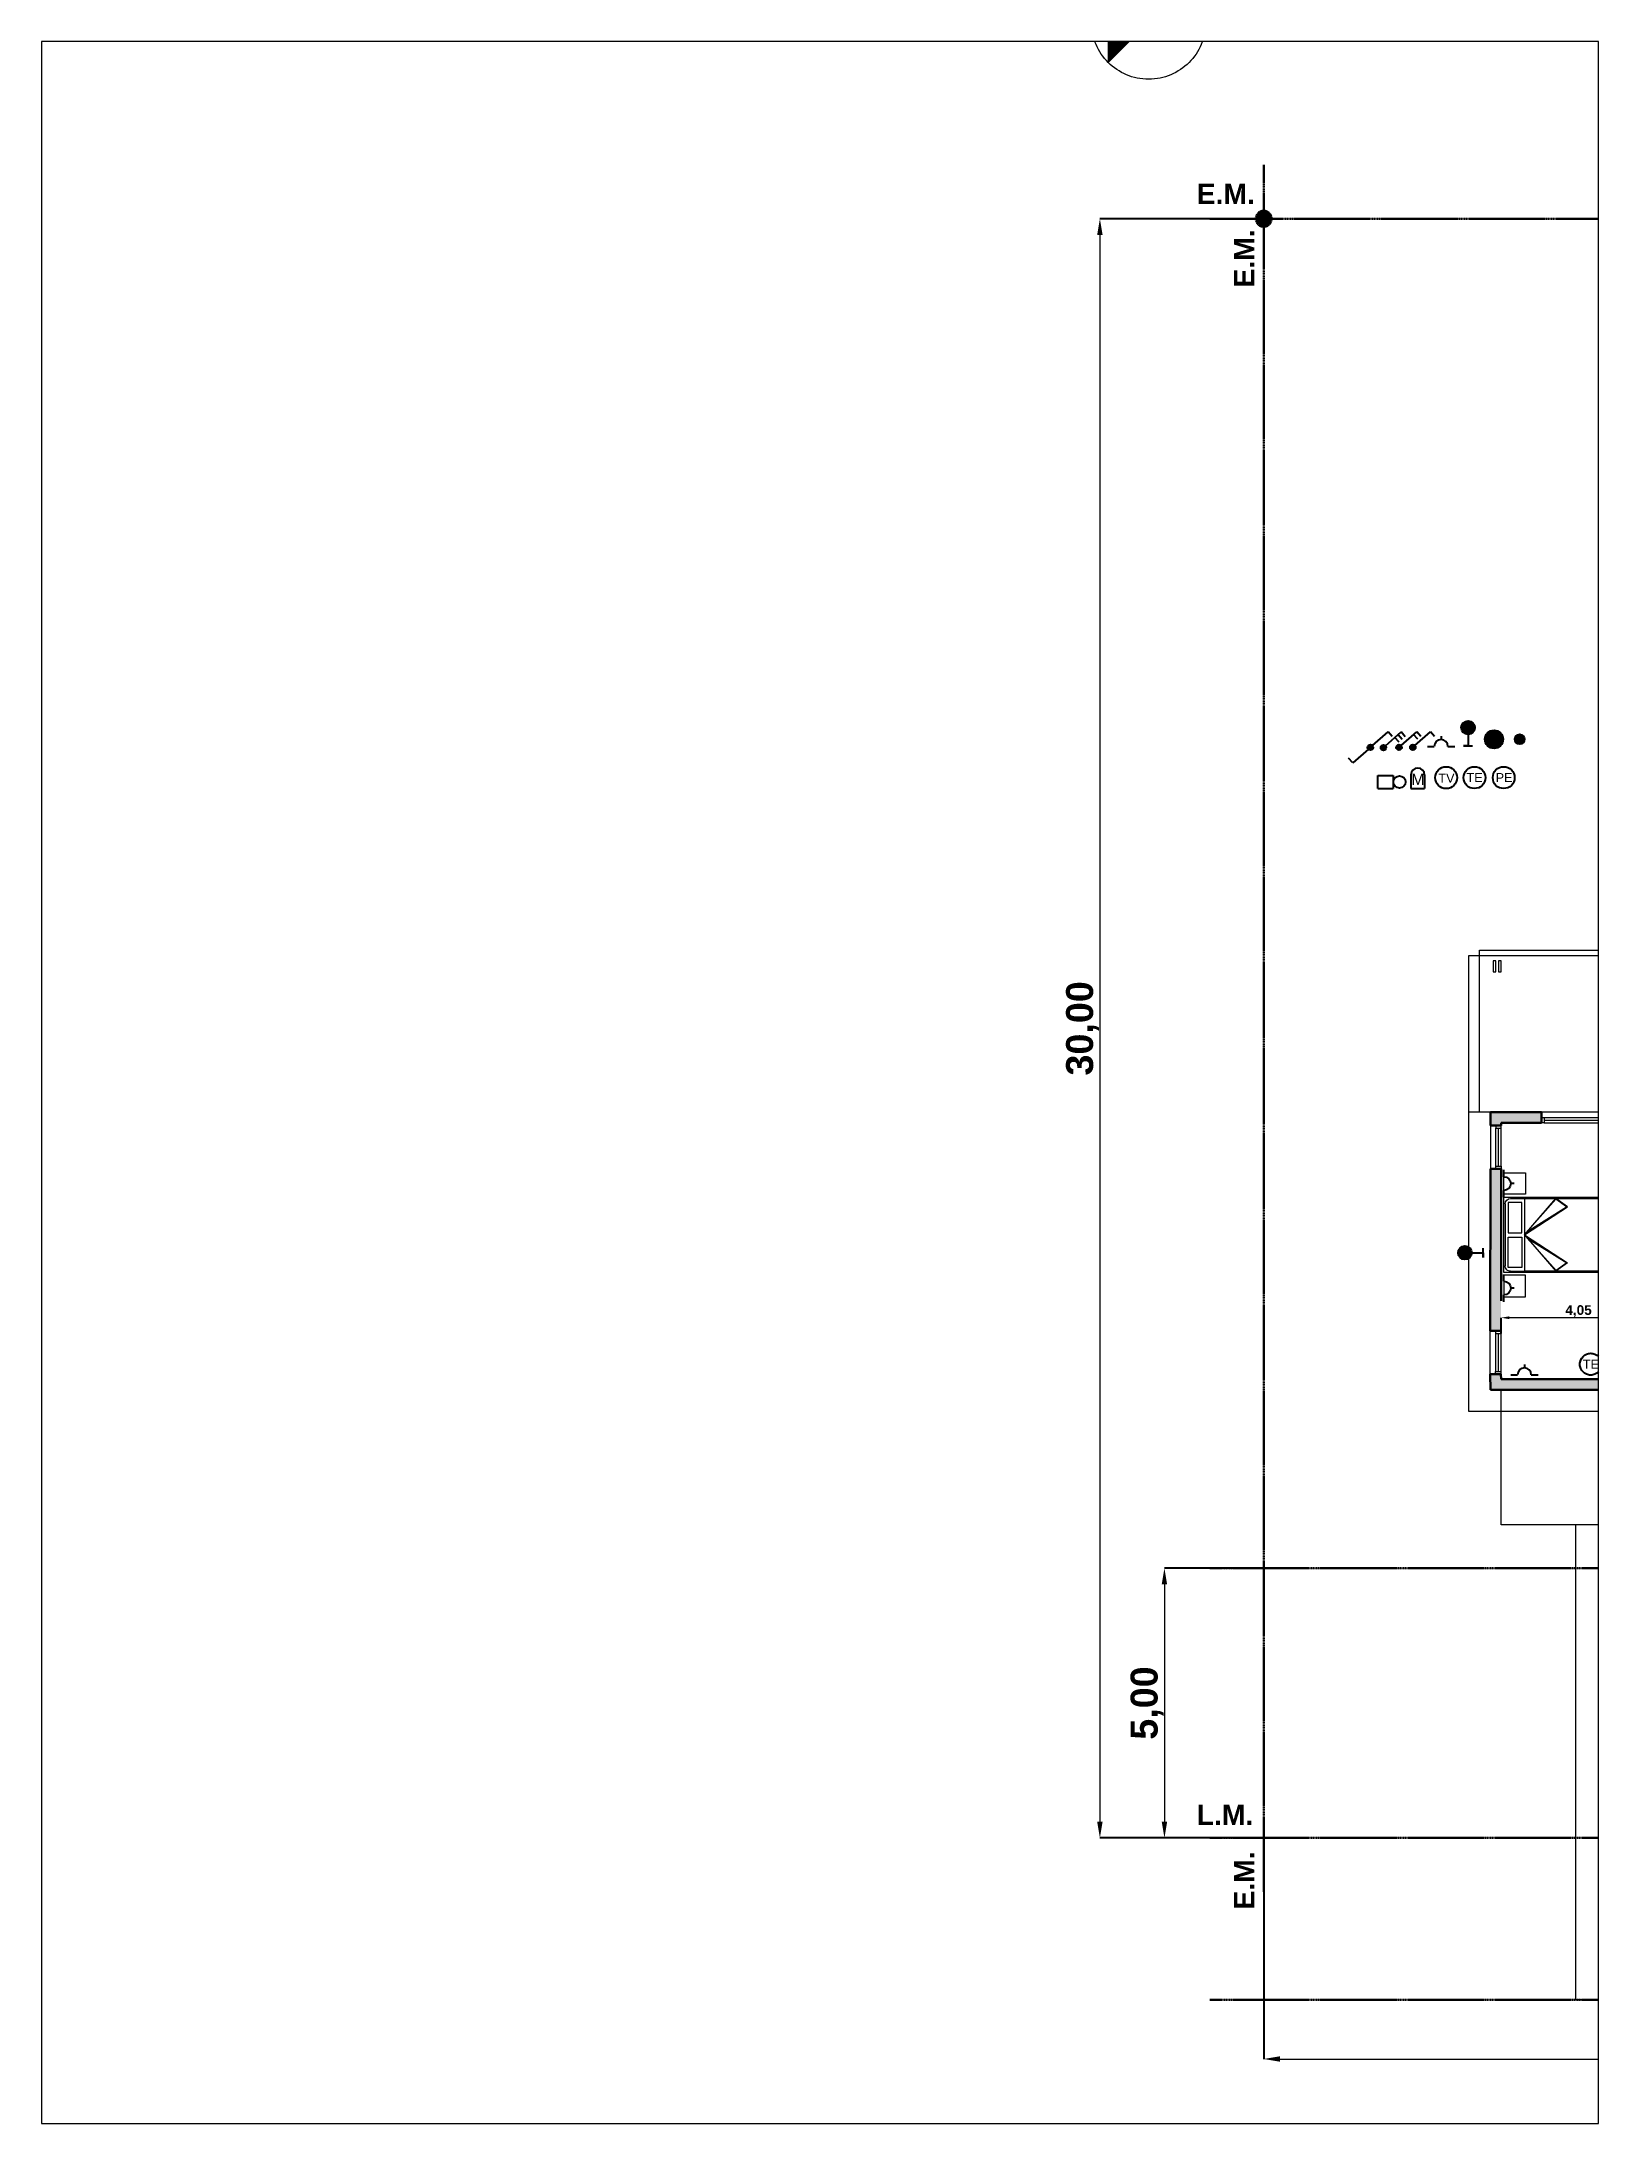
# Paper-space layout 'Layout1' of a CAD drawing. Header units: millimetres. Extents: x 1 to 289, y 26 to 412.
# The model-space entities are those that its viewports show. They can reach past a viewport. Long polylines and large blocks are cut down to what shows.
import ezdxf

# ---------------------------------------------------------------- set-up
doc = ezdxf.new("R2010")
doc.units = ezdxf.units.MM
doc.linetypes.add('ACAD_ISO04W100', pattern=[30, 24, -3, 0, -3])
doc.linetypes.add('HIDDEN', pattern=[0.375, 0.25, -0.125])
for name, color, linetype, lineweight in [('0.1', 50, 'Continuous', 0), ('0.2', 40, 'Continuous', 20), ('0.3', 30, 'Continuous', 30), ('0.4', 20, 'Continuous', 40), ('carpinterias', 140, 'Continuous', 9), ('cotas', 104, 'Continuous', 18), ('gris', 251, 'Continuous', 18), ('L.M.', 160, 'ACAD_ISO04W100', 30), ('madera', 35, 'Continuous', 18), ('nomenclatura', 41, 'Continuous', 18), ('rojo muros', 232, 'Continuous', 18)]:
    doc.layers.add(name, color=color, linetype=linetype, lineweight=lineweight)
doc.layers.add('10-INST-ELEC-SIMB', color=6, linetype='Continuous')
doc.styles.add('ARIAL', font='ARIAL.TTF')
doc.styles.add('SANSSERIFBOLD', font='sasb____.pfb')
doc.styles.get("Standard").update_dxf_attribs({"font": 'ARIAL.TTF'})
doc.dimstyles.new('ISO-25', dxfattribs={"dimtxt": 2.5, "dimasz": 2.5, "dimexe": 1.25, "dimexo": 0.625, "dimtad": 1, "dimtxsty": 'Standard', "dimcen": 2.5, "dimadec": 0, "dimazin": 0, "dimtfac": 1, "dimtmove": 0, "dimatfit": 3, "dimfxl": 0, "dimarcsym": 0})

# ---------------------------------------------------------------- blocks, each defined once
blk = doc.blocks.new('*D7')
at = {"layer": 'cotas', "color": 0, "linetype": 'Continuous', "lineweight": -2}
for p, q in [((1518.955, 1481.086), (1518.955, 1477.991)), ((1538.955, 1481.086), (1538.955, 1477.991))]:
    blk.add_line(p, q, dxfattribs=at)
at = {"layer": 'cotas', "color": 0, "linetype": 'Continuous', "lineweight": 9}
blk.add_line((1519.255, 1477.991), (1538.655, 1477.991), dxfattribs=at)
at = {"layer": 'cotas', "color": 0, "linetype": 'Continuous'}
for points in [[(1519.255, 1478.041), (1519.255, 1477.941), (1518.955, 1477.991)], [(1538.655, 1478.041), (1538.655, 1477.941), (1538.955, 1477.991)]]:
    blk.add_solid(points, dxfattribs=at)
at = {"layer": 'Defpoints', "color": 0, "linetype": 'Continuous'}
for p in [(1518.955, 1481.086), (1538.955, 1481.086), (1538.955, 1477.991)]:
    blk.add_point(p, dxfattribs=at)
at = {"layer": 'cotas', "linetype": 'Continuous', "insert": (1529.405, 1478.311), "char_height": 0.5, "attachment_point": 5, "style": 'SANSSERIFBOLD'}
blk.add_mtext('20,00', dxfattribs=at)
blk = doc.blocks.new('*D8')
at = {"layer": 'cotas', "color": 0, "linetype": 'Continuous', "lineweight": -2}
for p, q in [((1517.955, 1512.086), (1515.92, 1512.086)), ((1517.955, 1482.086), (1515.92, 1482.086))]:
    blk.add_line(p, q, dxfattribs=at)
at = {"layer": 'cotas', "color": 0, "linetype": 'Continuous', "lineweight": 9}
blk.add_line((1515.92, 1511.786), (1515.92, 1482.386), dxfattribs=at)
at = {"layer": 'cotas', "color": 0, "linetype": 'Continuous'}
for points in [[(1515.87, 1511.786), (1515.97, 1511.786), (1515.92, 1512.086)], [(1515.87, 1482.386), (1515.97, 1482.386), (1515.92, 1482.086)]]:
    blk.add_solid(points, dxfattribs=at)
at = {"layer": 'Defpoints', "color": 0, "linetype": 'Continuous'}
for p in [(1517.955, 1512.086), (1515.92, 1482.086), (1517.955, 1482.086)]:
    blk.add_point(p, dxfattribs=at)
at = {"layer": 'cotas', "linetype": 'Continuous', "insert": (1515.6, 1497.086), "char_height": 0.5, "attachment_point": 5, "rotation": 90, "style": 'SANSSERIFBOLD'}
blk.add_mtext('30,00', dxfattribs=at)
blk = doc.blocks.new('*D9')
at = {"layer": 'cotas', "color": 0, "linetype": 'Continuous', "lineweight": -2}
for p, q in [((1518.955, 1487.086), (1517.116, 1487.086)), ((1518.955, 1482.086), (1517.116, 1482.086))]:
    blk.add_line(p, q, dxfattribs=at)
at = {"layer": 'cotas', "color": 0, "linetype": 'Continuous', "lineweight": 9}
blk.add_line((1517.116, 1486.786), (1517.116, 1482.386), dxfattribs=at)
at = {"layer": 'cotas', "color": 0, "linetype": 'Continuous'}
for points in [[(1517.066, 1486.786), (1517.166, 1486.786), (1517.116, 1487.086)], [(1517.066, 1482.386), (1517.166, 1482.386), (1517.116, 1482.086)]]:
    blk.add_solid(points, dxfattribs=at)
at = {"layer": 'Defpoints', "color": 0, "linetype": 'Continuous'}
for p in [(1518.955, 1487.086), (1517.116, 1482.086), (1518.955, 1482.086)]:
    blk.add_point(p, dxfattribs=at)
at = {"layer": 'cotas', "linetype": 'Continuous', "insert": (1516.796, 1484.586), "char_height": 0.5, "attachment_point": 5, "rotation": 90, "style": 'SANSSERIFBOLD'}
blk.add_mtext('5,00', dxfattribs=at)
blk = doc.blocks.new('CAM2')
at = {"layer": '0.1'}
for p, q in [((454.403, -70.302), (454.403, -71.452)), ((455.995, -70.202), (454.519, -70.202)), ((455.199, -70.357), (455.418, -70.202)), ((455.995, -70.879), (455.199, -70.357)), ((455.216, -70.36), (455.414, -70.217)), ((455.947, -70.818), (455.216, -70.36)), ((455.947, -70.818), (455.414, -70.217)), ((455.995, -70.879), (455.418, -70.202)), ((455.995, -70.202), (455.995, -71.552)), ((456.255, -70.202), (455.995, -70.202)), ((455.995, -70.879), (455.198, -71.399)), ((455.947, -70.939), (455.214, -71.396)), ((455.947, -70.939), (455.412, -71.54)), ((455.995, -70.879), (455.415, -71.552)), ((454.517, -71.552), (455.995, -71.552)), ((455.198, -71.399), (455.415, -71.552)), ((455.214, -71.396), (455.412, -71.54)), ((456.253, -71.552), (455.995, -71.552))]:
    blk.add_line(p, q, dxfattribs=at)
at = {"layer": '0.1', "lineweight": 0}
blk.add_line((456.353, -70.305), (456.353, -71.454), dxfattribs=at)
at = {"layer": '0.1'}
blk.add_lwpolyline([(454.378, -71.577), (456.378, -71.577), (456.378, -70.177), (454.378, -70.177)], close=True, dxfattribs=at)
at = {"layer": '0.1', "lineweight": 0}
for points in [[(456.045, -70.277), (456.301, -70.277), (456.301, -70.84), (456.045, -70.84)], [(456.045, -71.482), (456.301, -71.482), (456.301, -70.919), (456.045, -70.919)]]:
    blk.add_lwpolyline(points, close=True, dxfattribs=at)
at = {"layer": '0.1'}
for centre, radius, start, end in [((454.518, -70.318), 0.116, 89.6824, 171.9182), ((456.253, -70.303), 0.1, 358.8322, 88.5295), ((454.514, -71.441), 0.112, 186.0457, 271.2819), ((456.256, -71.455), 0.0968, 268.1228, 0.7932)]:
    blk.add_arc(centre, radius, start, end, dxfattribs=at)
at = {"layer": 'madera'}
for points in [[(455.978, -70.127), (456.378, -70.127), (456.378, -69.727), (455.978, -69.727)], [(455.978, -71.627), (456.378, -71.627), (456.378, -72.027), (455.978, -72.027)]]:
    blk.add_lwpolyline(points, close=True, dxfattribs=at)
blk = doc.blocks.new('*D26')
at = {"layer": 'cotas', "color": 0, "linetype": 'Continuous', "lineweight": -2}
for p, q in [((1523.355, 1491.43), (1523.355, 1491.725)), ((1527.405, 1491.386), (1527.405, 1491.725))]:
    blk.add_line(p, q, dxfattribs=at)
at = {"layer": 'cotas', "color": 0, "linetype": 'Continuous', "lineweight": 9}
blk.add_line((1527.255, 1491.725), (1523.505, 1491.725), dxfattribs=at)
at = {"layer": 'cotas', "color": 0, "linetype": 'Continuous'}
for points in [[(1523.505, 1491.75), (1523.505, 1491.7), (1523.355, 1491.725)], [(1527.255, 1491.75), (1527.255, 1491.7), (1527.405, 1491.725)]]:
    blk.add_solid(points, dxfattribs=at)
at = {"layer": 'Defpoints', "color": 0, "linetype": 'Continuous'}
for p in [(1523.355, 1491.725), (1523.355, 1491.43), (1527.405, 1491.386)]:
    blk.add_point(p, dxfattribs=at)
at = {"layer": 'cotas', "linetype": 'Continuous', "insert": (1524.789, 1491.847), "char_height": 0.18, "attachment_point": 5, "style": 'SANSSERIFBOLD'}
blk.add_mtext('4,05', dxfattribs=at)
blk = doc.blocks.new('SEPLN504')
at = {"color": 0, "const_width": 0.169}
blk.add_lwpolyline([(-0.082, 0.012, 1), (0.087, 0.012, 1)], format="xyb", close=True, dxfattribs=at)
at = {"color": 0}
blk.add_circle((0.003, 0.012), 0.169, dxfattribs=at)
blk = doc.blocks.new('SEPLN502')
at = {"color": 0}
for p, q in [((-0.0845, 0), (0.0845, 0)), ((0, 0), (-0.0845, 0)), ((0, 0.2535), (0, 0))]:
    blk.add_line(p, q, dxfattribs=at)
at = {"color": 0, "const_width": 0.12675}
blk.add_lwpolyline([(-0.063375, 0.338, 1), (0.063375, 0.338, 1)], format="xyb", close=True, dxfattribs=at)
at = {"color": 0}
blk.add_circle((0, 0.338), 0.12675, dxfattribs=at)
blk = doc.blocks.new('SEPLN523')
at = {"color": 0, "linetype": 'Continuous'}
for p, q in [((-0.337, 0.039), (-0.168, 0.039)), ((0.17, 0.039), (0.339, 0.039))]:
    blk.add_line(p, q, dxfattribs=at)
at = {"color": 0}
blk.add_line((0.001, 0.293), (0.001, 0.208), dxfattribs=at)
at = {"color": 0, "linetype": 'Continuous'}
blk.add_arc((0.001, 0.039), 0.169, 0, 180, dxfattribs=at)
blk = doc.blocks.new('SEPLN514')
at = {"color": 0}
for p, q in [((-0.169, 0.338), (-0.169, 0)), ((-0.169, 0), (0.169, 0)), ((0.169, 0.338), (0.169, 0))]:
    blk.add_line(p, q, dxfattribs=at)
blk.add_arc((0, 0.338), 0.169, 0, 180, dxfattribs=at)
at = {"color": 0, "style": 'ARIAL'}
blk.add_text('M', height=0.28, dxfattribs=at).set_placement((-0.159, 0.085))
blk = doc.blocks.new('SEPLN513')
at = {"color": 0}
for p, q in [((0.045, 0.037), (0.334, 0.293)), ((0.411, 0.206), (0.334, 0.293)), ((-0.32, -0.286), (-0.397, -0.199)), ((-0.031, -0.03), (-0.32, -0.286))]:
    blk.add_line(p, q, dxfattribs=at)
at = {"color": 0, "const_width": 0.0507}
blk.add_lwpolyline([(-0.018, 0.003, 1), (0.032, 0.003, 1)], format="xyb", close=True, dxfattribs=at)
at = {"color": 0}
blk.add_circle((0.007, 0.003), 0.0507, dxfattribs=at)
blk = doc.blocks.new('SEPLN512')
at = {"color": 0}
for p, q in [((0.039, 0.032), (0.329, 0.288)), ((0.292, 0.1), (0.215, 0.187)), ((0.349, 0.15), (0.272, 0.237)), ((0.405, 0.201), (0.329, 0.288))]:
    blk.add_line(p, q, dxfattribs=at)
at = {"color": 0, "const_width": 0.0507}
blk.add_lwpolyline([(-0.024, -0.002, 1), (0.027, -0.002, 1)], format="xyb", close=True, dxfattribs=at)
at = {"color": 0}
blk.add_circle((0.001, -0.002), 0.0507, dxfattribs=at)
blk = doc.blocks.new('SEPLN511')
at = {"color": 0}
for p, q in [((0.045, 0.037), (0.335, 0.293)), ((0.354, 0.155), (0.278, 0.242)), ((0.411, 0.206), (0.335, 0.293))]:
    blk.add_line(p, q, dxfattribs=at)
at = {"color": 0, "const_width": 0.0507}
blk.add_lwpolyline([(-0.018, 0.003, 1), (0.033, 0.003, 1)], format="xyb", close=True, dxfattribs=at)
at = {"color": 0}
blk.add_circle((0.007, 0.003), 0.0507, dxfattribs=at)
blk = doc.blocks.new('SEPLN510')
at = {"color": 0}
for p in [(0.043, 0.036), (0.409, 0.205)]:
    blk.add_line(p, (0.332, 0.292), dxfattribs=at)
at = {"color": 0, "const_width": 0.0507}
blk.add_lwpolyline([(-0.02, 0.003, 1), (0.03, 0.003, 1)], format="xyb", close=True, dxfattribs=at)
at = {"color": 0}
blk.add_circle((0.005, 0.003), 0.0507, dxfattribs=at)
blk = doc.blocks.new('SEPLN503')
at = {"color": 0}
for p, q in [((-0.198, -0.107), (-0.198, 0.109)), ((-0.198, 0.109), (0.055, 0.109)), ((0.055, 0.109), (0.055, -0.107)), ((-0.198, -0.107), (0.055, -0.107))]:
    blk.add_line(p, q, dxfattribs=at)
blk.add_circle((0.157, 0.001), 0.101, dxfattribs=at)
blk = doc.blocks.new('SEPLN517')
at = {"color": 0}
blk.add_circle((0, 0), 0.27, dxfattribs=at)
at = {"color": 0, "style": 'ARIAL'}
blk.add_text('PE', height=0.2239, dxfattribs=at).set_placement((-0.199, -0.112))
blk = doc.blocks.new('SEPLN521')
at = {"color": 0}
blk.add_circle((0, 0), 0.27, dxfattribs=at)
at = {"color": 0, "style": 'ARIAL'}
blk.add_text('TE', height=0.2239, dxfattribs=at).set_placement((-0.196, -0.112))
blk = doc.blocks.new('SEPLN526')
at = {"color": 0}
blk.add_circle((0, 0), 0.27, dxfattribs=at)
at = {"color": 0, "style": 'ARIAL'}
blk.add_text('TV', height=0.2239, dxfattribs=at).set_placement((-0.193, -0.124))

msp = doc.modelspace()

# ---------------------------------------------------------------- hatches: boundary and pattern name
at = {"layer": 'gris'}
for points in [[(1517.57224, 1516.47812), (1516.07496, 1514.98084), (1516.07496, 1516.47812)], [(1519.10262, 1512.0859, 1), (1518.80789, 1512.0859, 1)]]:
    msp.add_hatch(color=256, dxfattribs=at).paths.add_polyline_path(points)
at = {"layer": 'rojo muros'}
h = msp.add_hatch(color=256, dxfattribs=at)
h.paths.add_polyline_path([(1533.05526, 1495.5359), (1532.80526, 1495.5359), (1532.80526, 1495.3359), (1532.85526, 1495.3359), (1532.85526, 1495.2859), (1533.05526, 1495.2859)])
h.paths.add_polyline_path([(1533.55526, 1490.5859), (1533.30526, 1490.5859), (1533.30526, 1490.4359), (1533.55526, 1490.4359)])
h.paths.add_polyline_path([(1533.30526, 1490.5859), (1533.25526, 1490.5859), (1533.25526, 1490.4859), (1533.28026, 1490.4859), (1533.28026, 1490.4359), (1533.30526, 1490.4359)])
h.paths.add_polyline_path([(1533.25526, 1490.5859), (1532.65526, 1490.5859), (1532.65526, 1490.4859), (1532.63026, 1490.4859), (1532.63026, 1490.4359), (1533.28026, 1490.4359), (1533.28026, 1490.4859), (1533.25526, 1490.4859)])
h.paths.add_polyline_path([(1532.65526, 1490.5859), (1532.60526, 1490.5859), (1532.60526, 1490.4359), (1532.63026, 1490.4359), (1532.63026, 1490.4859), (1532.65526, 1490.4859)])
h.paths.add_polyline_path([(1532.60526, 1490.5859), (1530.50526, 1490.5859), (1530.50526, 1490.4359), (1531.25526, 1490.4359), (1531.25526, 1487.2359), (1530.50526, 1487.2359), (1530.50526, 1487.0859), (1531.40526, 1487.0859), (1531.40526, 1490.4359), (1532.60526, 1490.4359)])
h.paths.add_polyline_path([(1529.65526, 1490.4359), (1529.70526, 1490.4359), (1529.70526, 1490.5859), (1528.35526, 1490.5859), (1528.35526, 1490.4359), (1529.50526, 1490.4359), (1529.50526, 1487.4359), (1528.78026, 1487.4359), (1528.78026, 1487.2859), (1529.50526, 1487.2859), (1529.50526, 1487.0859), (1529.70526, 1487.0859), (1529.70526, 1487.2359), (1529.65526, 1487.2359)])
h.paths.add_polyline_path([(1527.98026, 1487.4359), (1527.55526, 1487.4359), (1527.55526, 1488.4359), (1527.40526, 1488.4359), (1527.40526, 1487.2859), (1527.98026, 1487.2859)])
h.paths.add_polyline_path([(1527.55526, 1490.5859), (1523.35526, 1490.5859), (1523.35159, 1490.68136), (1523.15159, 1490.68136), (1523.15526, 1490.3859), (1527.40526, 1490.3859), (1527.40526, 1489.3359), (1527.55526, 1489.3359), (1527.55526, 1490.3859)])
h.paths.add_polyline_path([(1523.35526, 1494.4859), (1523.15526, 1494.4859), (1523.15526, 1491.48136), (1523.35159, 1491.48136)])
h.paths.add_polyline_path([(1524.10526, 1495.5359), (1523.15526, 1495.5359), (1523.15526, 1495.2859), (1523.35526, 1495.2859), (1523.35526, 1495.3359), (1524.10526, 1495.3359)])
h.paths.add_polyline_path([(1527.75526, 1495.5359), (1526.50526, 1495.5359), (1526.50526, 1495.3359), (1527.75526, 1495.3359)])
h.paths.add_polyline_path([(1530.80526, 1495.5359), (1530.15526, 1495.5359), (1530.15526, 1495.3359), (1530.80526, 1495.3359)])
h.paths.add_polyline_path([(1532.85526, 1493.21276), (1533.05526, 1493.21276), (1533.05526, 1494.7359), (1532.85526, 1494.7359)])
h.paths.add_polyline_path([(1533.55526, 1492.3359), (1530.75526, 1492.3359), (1530.75526, 1492.1859), (1533.35526, 1492.1859), (1533.35526, 1491.3859), (1533.55526, 1491.3859)])

# ---------------------------------------------------------------- linework, layer by layer
at = {"layer": '0.1', "linetype": 'HIDDEN'}
for p, q in [((1522.75526, 1495.5359), (1522.75526, 1498.4359)), ((1522.75526, 1498.4359), (1533.15526, 1498.4359)), ((1522.75526, 1489.9859), (1522.75526, 1495.5359)), ((1523.15526, 1495.5359), (1522.75526, 1495.5359)), ((1527.40526, 1489.9859), (1522.75526, 1489.9859))]:
    msp.add_line(p, q, dxfattribs=at)
at = {"layer": '0.1'}
for p, q in [((1526.50526, 1495.5359), (1524.10526, 1495.5359)), ((1523.15526, 1495.2859), (1523.15526, 1494.4859)), ((1523.15159, 1490.68136), (1523.15159, 1491.48136))]:
    msp.add_line(p, q, dxfattribs=at)
at = {"layer": '0.2'}
msp.add_lwpolyline([(1516.07496, 1514.98084), (1517.57224, 1516.47812), (1516.07496, 1516.47812), (1516.07496, 1514.98084)], dxfattribs=at)
msp.add_circle((1516.8236, 1515.72948), 1.05873, dxfattribs=at)
at = {"layer": '0.3'}
for p, q in [((1523.15526, 1495.5359), (1524.10526, 1495.5359)), ((1523.15526, 1495.2859), (1523.15526, 1495.5359)), ((1523.35526, 1495.3359), (1524.10526, 1495.3359)), ((1523.35526, 1495.2859), (1523.35526, 1495.3359)), ((1524.10526, 1495.3359), (1524.10526, 1495.5359)), ((1523.35526, 1495.2859), (1523.15526, 1495.2859)), ((1523.15159, 1491.48136), (1523.15526, 1494.4859)), ((1523.35526, 1494.4859), (1523.15526, 1494.4859)), ((1523.35526, 1492.0359), (1523.35526, 1494.4859)), ((1523.35159, 1491.48136), (1523.15159, 1491.48136)), ((1523.15526, 1490.3859), (1523.15159, 1490.68136)), ((1523.35159, 1490.68136), (1523.15159, 1490.68136)), ((1527.40526, 1490.3859), (1523.15526, 1490.3859)), ((1523.35526, 1490.5859), (1523.35159, 1490.68136)), ((1527.55526, 1490.5859), (1523.35526, 1490.5859))]:
    msp.add_line(p, q, dxfattribs=at)
at = {"layer": 'carpinterias'}
for p, q in [((1524.15526, 1495.4359), (1526.45526, 1495.4359)), ((1524.15526, 1495.3859), (1526.45526, 1495.3859)), ((1524.15526, 1495.3359), (1526.45526, 1495.3359)), ((1523.25526, 1494.5359), (1523.25526, 1495.2359)), ((1523.30526, 1494.5359), (1523.30526, 1495.2359)), ((1523.35526, 1494.5359), (1523.35526, 1495.2359)), ((1523.25159, 1491.43136), (1523.25159, 1490.73136)), ((1523.30159, 1491.43136), (1523.30159, 1490.73136)), ((1523.35159, 1491.43136), (1523.35159, 1490.73136))]:
    msp.add_line(p, q, dxfattribs=at)
for points in [[(1524.15526, 1495.3359), (1524.10526, 1495.3359), (1524.10526, 1495.4359), (1524.15526, 1495.4359)], [(1523.35526, 1495.2359), (1523.35526, 1495.2859), (1523.25526, 1495.2859), (1523.25526, 1495.2359)], [(1523.35526, 1494.5359), (1523.35526, 1494.4859), (1523.25526, 1494.4859), (1523.25526, 1494.5359)], [(1523.35159, 1491.43136), (1523.35159, 1491.48136), (1523.25159, 1491.48136), (1523.25159, 1491.43136)], [(1523.35159, 1490.73136), (1523.35159, 1490.68136), (1523.25159, 1490.68136), (1523.25159, 1490.73136)]]:
    msp.add_lwpolyline(points, close=True, dxfattribs=at)
at = {"layer": 'gris'}
for p, q in [((1522.95526, 1498.5359), (1533.25526, 1498.5359)), ((1522.95526, 1495.5359), (1522.95526, 1498.5359)), ((1523.15526, 1495.5359), (1522.95526, 1495.5359)), ((1523.35526, 1487.8859), (1523.35526, 1490.3859)), ((1527.40526, 1487.8859), (1523.35526, 1487.8859)), ((1524.73026, 1487.8859), (1524.73026, 1479.0859)), ((1525.88026, 1479.0859), (1524.73026, 1479.0859))]:
    msp.add_line(p, q, dxfattribs=at)
at = {"layer": 'L.M.', "ltscale": 0.1}
for p, q in [((1518.95526, 1481.0859), (1518.95526, 1513.0859)), ((1517.95526, 1512.0859), (1539.95526, 1512.0859)), ((1539.95526, 1482.0859), (1517.95526, 1482.0859))]:
    msp.add_line(p, q, dxfattribs=at)
at = {"layer": 'L.M.', "color": 253, "ltscale": 0.1}
msp.add_line((1539.95526, 1487.0859), (1517.95526, 1487.0859), dxfattribs=at)
at = {"layer": 'L.M.', "color": 1, "ltscale": 0.1}
msp.add_line((1539.95526, 1479.0859), (1517.95526, 1479.0859), dxfattribs=at)
at = {"layer": 'L.M.', "ltscale": 0.1}
msp.add_circle((1518.95526, 1512.0859), 0.14737, dxfattribs=at)
at = {"layer": 'madera'}
for points in [[(1523.25526, 1498.1359), (1523.25526, 1498.3359), (1523.20526, 1498.3359), (1523.20526, 1498.1359)], [(1523.35526, 1498.1359), (1523.35526, 1498.3359), (1523.30526, 1498.3359), (1523.30526, 1498.1359)]]:
    msp.add_lwpolyline(points, close=True, dxfattribs=at)

# ---------------------------------------------------------------- block references
at = {"layer": '0.4', "xscale": -1}
msp.add_blockref('CAM2', (1979.78356, 1564.13812), dxfattribs=at)
at = {"layer": '10-INST-ELEC-SIMB'}
for name, p in [('SEPLN502', (1522.7416, 1502.31923)), ('SEPLN513', (1520.92551, 1502.28906)), ('SEPLN512', (1521.17292, 1502.28906)), ('SEPLN511', (1521.45529, 1502.28906)), ('SEPLN510', (1521.71363, 1502.28906)), ('SEPLN504', (1523.22001, 1502.42984)), ('SEPLN502', (1525.30526, 1495.63796)), ('SEPLN504', (1525.37762, 1492.90317))]:
    msp.add_blockref(name, p, dxfattribs=at)
for name, p, xscale, yscale, zscale in [('SEPLN523', (1522.24271, 1502.27996), 0.75, 0.75, 0.75), ('SEPLN504', (1523.69699, 1502.43533), 0.5453238536303268, 0.5453238536303268, 0.5453238536303268), ('SEPLN514', (1521.81046, 1501.52891), 0.75, 0.75, 0.75), ('SEPLN526', (1522.33658, 1501.73119), 0.75, 0.75, 0.75), ('SEPLN521', (1522.86017, 1501.73171), 0.75, 0.75, 0.75), ('SEPLN517', (1523.4028, 1501.73171), 0.75, 0.75, 0.75), ('SEPLN503', (1521.29549, 1501.64959), 1.125, 1.125, 1.125), ('SEPLN523', (1523.78497, 1490.63814), 0.75, 0.75, 0.75), ('SEPLN521', (1525.01531, 1490.86332), 0.75, 0.75, 0.75)]:
    msp.add_blockref(name, p, dxfattribs=dict(at, xscale=xscale, yscale=yscale, zscale=zscale))
at = {"layer": '10-INST-ELEC-SIMB', "xscale": -0.75, "yscale": 0.75, "zscale": 0.75, "rotation": 270}
for p in [(1523.3761, 1494.21022), (1523.3761, 1492.27384)]:
    msp.add_blockref('SEPLN523', p, dxfattribs=at)
at = {"layer": '10-INST-ELEC-SIMB', "rotation": 90}
msp.add_blockref('SEPLN502', (1523.02063, 1492.92759), dxfattribs=at)

# ---------------------------------------------------------------- texts
at = {"layer": 'nomenclatura', "linetype": 'Continuous', "style": 'SANSSERIFBOLD'}
for s, p in [('E.M.', (1517.71456, 1512.35866)), ('L.M.', (1517.71456, 1482.32807))]:
    msp.add_text(s, height=0.375, dxfattribs=at).set_placement(p)
for p in [(1518.78213, 1510.81253), (1518.78213, 1480.75994)]:
    msp.add_text('E.M.', height=0.375, rotation=90, dxfattribs=at).set_placement(p)

# ---------------------------------------------------------------- dimensions: what is measured, and where the dimension line sits
at = {"layer": 'cotas', "linetype": 'Continuous'}
for base, p1, p2, angle, picture, middle in [((1515.92045, 1482.0859), (1517.95526, 1512.0859), (1517.95526, 1482.0859), 90, '*D8', (1515.92045, 1497.0859)), ((1517.11605, 1482.0859), (1518.95526, 1487.0859), (1518.95526, 1482.0859), 90, '*D9', (1517.11605, 1484.5859)), ((1538.95526, 1477.99133), (1518.95526, 1481.0859), (1538.95526, 1481.0859), 180, '*D7', (1529.40526, 1477.99133))]:
    dim = msp.add_linear_dim(base=base, p1=p1, p2=p2, angle=angle, dimstyle='ISO-25', override={"dimtxt": 0.5, "dimasz": 0.3, "dimexe": 0, "dimexo": 0, "dimgap": 0.01, "dimzin": 0, "dimtxsty": 'SANSSERIFBOLD', "dimclrt": 256, "dimlwd": 9}, dxfattribs=at)
    dim.commit()
    dim.dimension.update_dxf_attribs({"geometry": picture, "text_midpoint": middle, "dimtype": 160})
dim = msp.add_linear_dim(base=(1523.35526, 1491.7249), p1=(1527.40526, 1491.3859), p2=(1523.35526, 1491.43002), dimstyle='ISO-25', override={"dimtxt": 0.18, "dimasz": 0.15, "dimexe": 0, "dimexo": 0, "dimgap": 0.01, "dimzin": 0, "dimtxsty": 'SANSSERIFBOLD', "dimclrt": 256, "dimlwd": 9}, dxfattribs=at)
dim.commit()
dim.dimension.update_dxf_attribs({"geometry": '*D26', "text_midpoint": (1524.78917, 1491.7249), "dimtype": 160})

psp = doc.layouts.get("Layout1")

# ---------------------------------------------------------------- viewports
at = {"layer": '0'}
psp.add_viewport(center=(144.8, 219.19), size=(288.45, 385.692), view_center_point=(1510.73447, 1496.08312), view_height=38.569183, dxfattribs=at)

doc.saveas('drawing.dxf')
